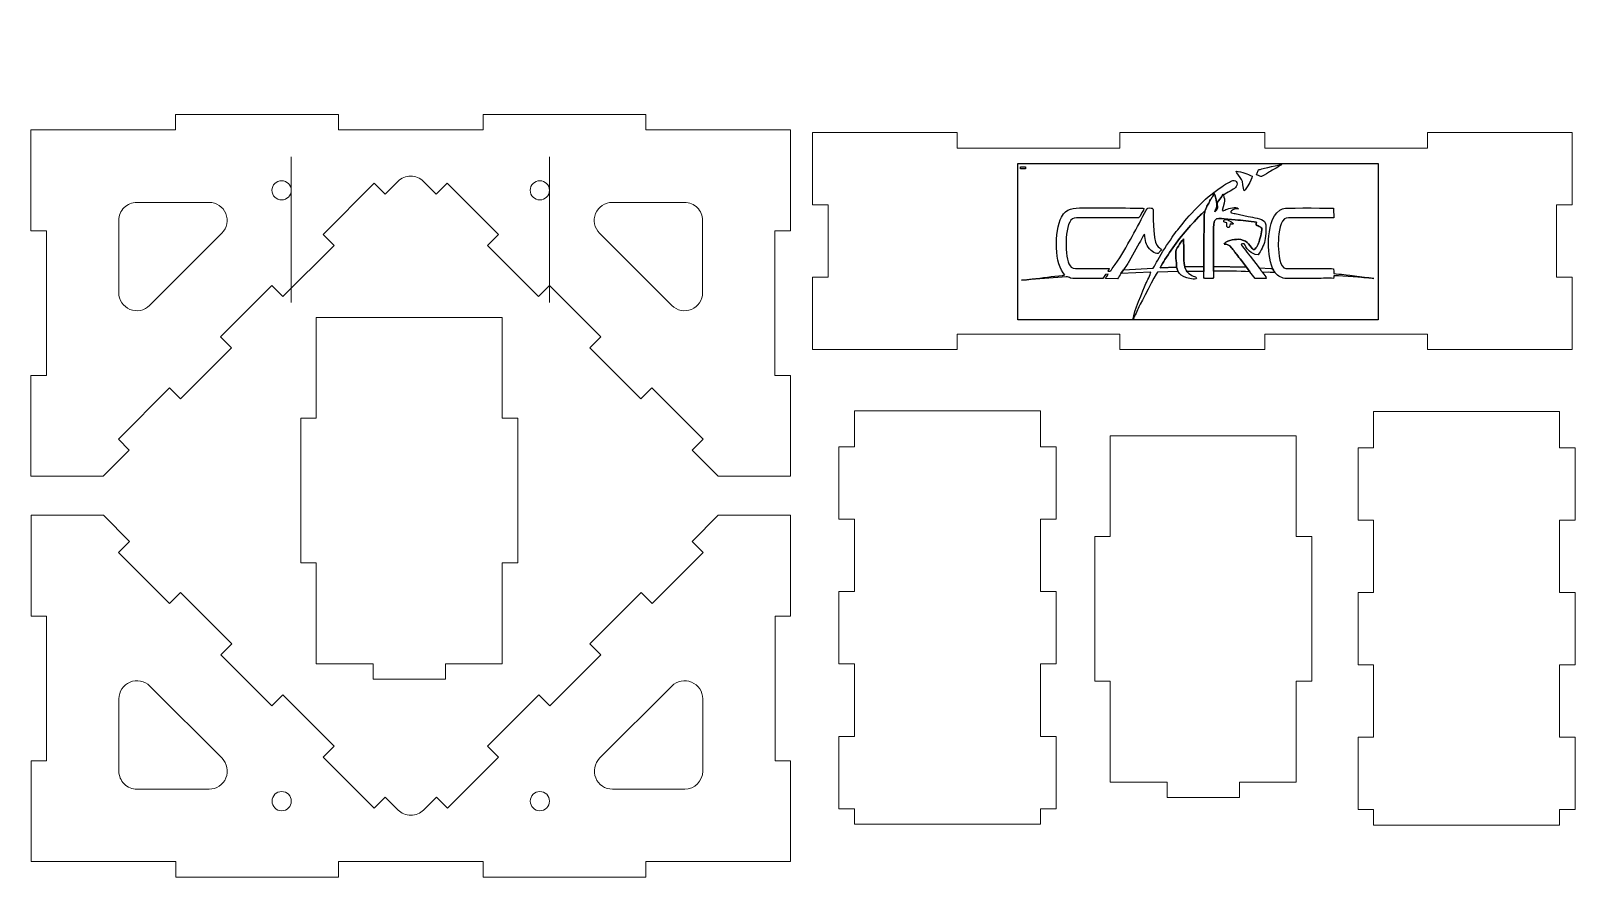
# Model space of a CAD drawing. Header units: inches. Extents: x -11.8 to 9.6, y -4.9 to 6.8.
import ezdxf

# ---------------------------------------------------------------- set-up
doc = ezdxf.new("R2010")
doc.units = ezdxf.units.IN
doc.header["$MEASUREMENT"] = 0
doc.header["$XCLIPFRAME"] = 0
doc.layers.add('Layer 1', color=7, linetype='Continuous')
picture_1 = doc.add_image_def('image1.jpg', size_in_pixel=(358, 155))

msp = doc.modelspace()

# ---------------------------------------------------------------- linework, layer by layer
at = {"layer": 'Layer 1', "color": 1, "lineweight": 9}
for points, knots in [([(-8.175, 4.631), (-8.175, 4.704), (-8.235, 4.764), (-8.308, 4.764), (-8.308, 4.764), (-8.382, 4.764), (-8.441, 4.704), (-8.441, 4.631), (-8.441, 4.631), (-8.441, 4.557), (-8.382, 4.498), (-8.308, 4.498), (-8.308, 4.498), (-8.235, 4.498), (-8.175, 4.557), (-8.175, 4.631), (-8.175, 6.834), (-8.175, 0.223), (-8.175, 4.631)], [0, 0, 0, 0, 0.2, 0.2, 0.2, 0.2, 0.4, 0.4, 0.4, 0.4, 0.6, 0.6, 0.6, 0.6, 1, 1, 1, 1.000004, 1.000004, 1.000004, 1.000004]), ([(-4.606, 4.631), (-4.606, 4.704), (-4.666, 4.764), (-4.739, 4.764), (-4.739, 4.764), (-4.813, 4.764), (-4.872, 4.704), (-4.872, 4.631), (-4.872, 4.631), (-4.872, 4.557), (-4.813, 4.498), (-4.739, 4.498), (-4.739, 4.498), (-4.666, 4.498), (-4.606, 4.557), (-4.606, 4.631), (-4.606, 6.834), (-4.606, 0.223), (-4.606, 4.631)], [0, 0, 0, 0, 0.2, 0.2, 0.2, 0.2, 0.4, 0.4, 0.4, 0.4, 0.6, 0.6, 0.6, 0.6, 1, 1, 1, 1.000004, 1.000004, 1.000004, 1.000004]), ([(-10.309, 4.465), (-10.375, 4.465), (-10.439, 4.439), (-10.486, 4.392), (-10.486, 4.392), (-10.532, 4.345), (-10.559, 4.282), (-10.559, 4.215)], [0, 0, 0, 0, 0.333333, 0.333333, 0.333333, 0.333333, 1, 1, 1, 1]), ([(-9.134, 4.039), (-9.062, 4.11), (-9.041, 4.218), (-9.08, 4.311), (-9.08, 4.311), (-9.118, 4.404), (-9.209, 4.465), (-9.311, 4.465)], [0, 0, 0, 0, 0.333333, 0.333333, 0.333333, 0.333333, 1, 1, 1, 1]), ([(-3.737, 4.465), (-3.838, 4.465), (-3.929, 4.404), (-3.968, 4.311), (-3.968, 4.311), (-4.007, 4.218), (-3.985, 4.11), (-3.914, 4.039)], [0, 0, 0, 0, 0.333333, 0.333333, 0.333333, 0.333333, 1, 1, 1, 1]), ([(-2.489, 4.215), (-2.489, 4.282), (-2.515, 4.345), (-2.562, 4.392), (-2.562, 4.392), (-2.609, 4.439), (-2.672, 4.465), (-2.739, 4.465)], [0, 0, 0, 0, 0.333333, 0.333333, 0.333333, 0.333333, 1, 1, 1, 1]), ([(-10.559, 3.217), (-10.559, 3.116), (-10.498, 3.025), (-10.404, 2.986), (-10.404, 2.986), (-10.311, 2.948), (-10.203, 2.969), (-10.132, 3.04)], [0, 0, 0, 0, 0.333333, 0.333333, 0.333333, 0.333333, 1, 1, 1, 1]), ([(-2.916, 3.04), (-2.844, 2.969), (-2.736, 2.948), (-2.643, 2.986), (-2.643, 2.986), (-2.55, 3.025), (-2.489, 3.116), (-2.489, 3.217)], [0, 0, 0, 0, 0.333333, 0.333333, 0.333333, 0.333333, 1, 1, 1, 1]), ([(-10.131, -2.219), (-10.202, -2.147), (-10.31, -2.126), (-10.403, -2.165), (-10.403, -2.165), (-10.496, -2.203), (-10.557, -2.294), (-10.557, -2.395)], [0, 0, 0, 0, 0.333333, 0.333333, 0.333333, 0.333333, 1, 1, 1, 1]), ([(-2.487, -2.395), (-2.487, -2.294), (-2.548, -2.203), (-2.642, -2.165), (-2.642, -2.165), (-2.735, -2.126), (-2.843, -2.147), (-2.914, -2.219)], [0, 0, 0, 0, 0.333333, 0.333333, 0.333333, 0.333333, 1, 1, 1, 1]), ([(-10.557, -3.394), (-10.557, -3.46), (-10.531, -3.524), (-10.484, -3.57), (-10.484, -3.57), (-10.437, -3.617), (-10.374, -3.644), (-10.307, -3.644)], [0, 0, 0, 0, 0.333333, 0.333333, 0.333333, 0.333333, 1, 1, 1, 1]), ([(-9.309, -3.644), (-9.208, -3.644), (-9.117, -3.583), (-9.078, -3.489), (-9.078, -3.489), (-9.04, -3.396), (-9.061, -3.288), (-9.132, -3.217)], [0, 0, 0, 0, 0.333333, 0.333333, 0.333333, 0.333333, 1, 1, 1, 1]), ([(-3.912, -3.217), (-3.984, -3.288), (-4.005, -3.396), (-3.967, -3.489), (-3.967, -3.489), (-3.928, -3.583), (-3.837, -3.644), (-3.736, -3.644)], [0, 0, 0, 0, 0.333333, 0.333333, 0.333333, 0.333333, 1, 1, 1, 1]), ([(-8.174, -3.809), (-8.174, -3.735), (-8.233, -3.676), (-8.307, -3.676), (-8.307, -3.676), (-8.38, -3.676), (-8.44, -3.735), (-8.44, -3.809), (-8.44, -3.809), (-8.44, -3.882), (-8.38, -3.942), (-8.307, -3.942), (-8.307, -3.942), (-8.233, -3.942), (-8.174, -3.882), (-8.174, -3.809)], [0, 0, 0, 0, 0.2, 0.2, 0.2, 0.2, 0.4, 0.4, 0.4, 0.4, 0.6, 0.6, 0.6, 0.6, 1, 1, 1, 1]), ([(-4.605, -3.809), (-4.605, -3.735), (-4.664, -3.676), (-4.738, -3.676), (-4.738, -3.676), (-4.811, -3.676), (-4.871, -3.735), (-4.871, -3.809), (-4.871, -3.809), (-4.871, -3.882), (-4.811, -3.942), (-4.738, -3.942), (-4.738, -3.942), (-4.664, -3.942), (-4.605, -3.882), (-4.605, -3.809)], [0, 0, 0, 0, 0.2, 0.2, 0.2, 0.2, 0.4, 0.4, 0.4, 0.4, 0.6, 0.6, 0.6, 0.6, 1, 1, 1, 1])]:
    msp.add_open_spline(points, degree=3, knots=knots, dxfattribs=at)
at = {"layer": 'Layer 1', "lineweight": 9}
for points in [[(-7.524, 5.68), (-7.524, 5.68), (-9.774, 5.68), (-9.774, 5.68)], [(-9.774, 5.68), (-9.774, 5.68), (-9.774, 5.465), (-9.774, 5.465)], [(-7.524, 5.68), (-7.524, 5.68), (-7.524, 5.465), (-7.524, 5.465)], [(-5.524, 5.68), (-5.524, 5.68), (-3.274, 5.68), (-3.274, 5.68)], [(-5.524, 5.68), (-5.524, 5.68), (-5.524, 5.465), (-5.524, 5.465)], [(-3.274, 5.68), (-3.274, 5.68), (-3.274, 5.465), (-3.274, 5.465)], [(-9.774, 5.465), (-9.774, 5.465), (-11.774, 5.465), (-11.774, 5.465)], [(-11.774, 5.465), (-11.774, 5.465), (-11.774, 4.073), (-11.774, 4.073)], [(-7.524, 5.465), (-7.524, 5.465), (-5.524, 5.465), (-5.524, 5.465)], [(-3.274, 5.465), (-3.274, 5.465), (-1.274, 5.465), (-1.274, 5.465)], [(-1.274, 4.073), (-1.274, 4.073), (-1.274, 5.465), (-1.274, 5.465)], [(-0.97, 5.43), (-0.97, 5.43), (-0.97, 4.43), (-0.97, 4.43)], [(1.03, 5.43), (1.03, 5.43), (-0.97, 5.43), (-0.97, 5.43)], [(1.03, 5.43), (1.03, 5.43), (1.03, 5.215), (1.03, 5.215)], [(3.28, 5.43), (3.28, 5.43), (3.28, 5.215), (3.28, 5.215)], [(5.28, 5.43), (5.28, 5.43), (3.28, 5.43), (3.28, 5.43)], [(5.28, 5.43), (5.28, 5.43), (5.28, 5.215), (5.28, 5.215)], [(7.53, 5.43), (7.53, 5.43), (7.53, 5.215), (7.53, 5.215)], [(9.53, 5.43), (9.53, 5.43), (7.53, 5.43), (7.53, 5.43)], [(9.53, 4.43), (9.53, 4.43), (9.53, 5.43), (9.53, 5.43)], [(3.28, 5.215), (3.28, 5.215), (1.03, 5.215), (1.03, 5.215)], [(5.28, 5.215), (5.28, 5.215), (7.53, 5.215), (7.53, 5.215)], [(-7.736, 4.022), (-7.736, 4.022), (-7.029, 4.729), (-7.029, 4.729)], [(-7.029, 4.729), (-7.029, 4.729), (-6.877, 4.577), (-6.877, 4.577)], [(-6.701, 4.754), (-6.701, 4.754), (-6.877, 4.577), (-6.877, 4.577)], [(-6.347, 4.754), (-6.347, 4.754), (-6.17, 4.577), (-6.17, 4.577)], [(-6.17, 4.577), (-6.17, 4.577), (-6.018, 4.729), (-6.018, 4.729)], [(-6.018, 4.729), (-6.018, 4.729), (-5.311, 4.022), (-5.311, 4.022)], [(-0.755, 4.43), (-0.755, 4.43), (-0.97, 4.43), (-0.97, 4.43)], [(-0.755, 3.43), (-0.755, 3.43), (-0.755, 4.43), (-0.755, 4.43)], [(9.315, 4.43), (9.315, 4.43), (9.53, 4.43), (9.53, 4.43)], [(9.315, 3.43), (9.315, 3.43), (9.315, 4.43), (9.315, 4.43)], [(-11.559, 4.073), (-11.559, 4.073), (-11.774, 4.073), (-11.774, 4.073)], [(-11.559, 2.073), (-11.559, 2.073), (-11.559, 4.073), (-11.559, 4.073)], [(-1.489, 4.073), (-1.489, 4.073), (-1.489, 2.073), (-1.489, 2.073)], [(-1.489, 4.073), (-1.489, 4.073), (-1.274, 4.073), (-1.274, 4.073)], [(-7.584, 3.87), (-7.584, 3.87), (-8.292, 3.163), (-8.292, 3.163)], [(-7.584, 3.87), (-7.584, 3.87), (-7.736, 4.022), (-7.736, 4.022)], [(-5.311, 4.022), (-5.311, 4.022), (-5.463, 3.87), (-5.463, 3.87)], [(-5.463, 3.87), (-5.463, 3.87), (-4.756, 3.163), (-4.756, 3.163)], [(-0.97, 3.43), (-0.97, 3.43), (-0.97, 2.43), (-0.97, 2.43)], [(-0.97, 3.43), (-0.97, 3.43), (-0.755, 3.43), (-0.755, 3.43)], [(9.53, 3.43), (9.53, 3.43), (9.315, 3.43), (9.315, 3.43)], [(9.53, 2.43), (9.53, 2.43), (9.53, 3.43), (9.53, 3.43)], [(-9.151, 2.608), (-9.151, 2.608), (-8.444, 3.315), (-8.444, 3.315)], [(-8.444, 3.315), (-8.444, 3.315), (-8.292, 3.163), (-8.292, 3.163)], [(-4.756, 3.163), (-4.756, 3.163), (-4.604, 3.315), (-4.604, 3.315)], [(-4.604, 3.315), (-4.604, 3.315), (-3.897, 2.608), (-3.897, 2.608)], [(-5.259, 2.875), (-5.259, 2.875), (-7.829, 2.875), (-7.829, 2.875)], [(-7.829, 2.875), (-7.829, 2.875), (-7.829, 1.482), (-7.829, 1.482)], [(-5.259, 1.482), (-5.259, 1.482), (-5.259, 2.875), (-5.259, 2.875)], [(-8.999, 2.455), (-8.999, 2.455), (-9.151, 2.608), (-9.151, 2.608)], [(-3.897, 2.608), (-3.897, 2.608), (-4.049, 2.455), (-4.049, 2.455)], [(3.28, 2.645), (3.28, 2.645), (1.03, 2.645), (1.03, 2.645)], [(1.03, 2.645), (1.03, 2.645), (1.03, 2.43), (1.03, 2.43)], [(3.28, 2.645), (3.28, 2.645), (3.28, 2.43), (3.28, 2.43)], [(5.28, 2.645), (5.28, 2.645), (7.53, 2.645), (7.53, 2.645)], [(5.28, 2.645), (5.28, 2.645), (5.28, 2.43), (5.28, 2.43)], [(7.53, 2.645), (7.53, 2.645), (7.53, 2.43), (7.53, 2.43)], [(-8.999, 2.455), (-8.999, 2.455), (-9.706, 1.748), (-9.706, 1.748)], [(-4.049, 2.455), (-4.049, 2.455), (-3.342, 1.748), (-3.342, 1.748)], [(-0.97, 2.43), (-0.97, 2.43), (1.03, 2.43), (1.03, 2.43)], [(3.28, 2.43), (3.28, 2.43), (5.28, 2.43), (5.28, 2.43)], [(7.53, 2.43), (7.53, 2.43), (9.53, 2.43), (9.53, 2.43)], [(-11.559, 2.073), (-11.559, 2.073), (-11.774, 2.073), (-11.774, 2.073)], [(-11.774, 2.073), (-11.774, 2.073), (-11.774, 0.68), (-11.774, 0.68)], [(-1.489, 2.073), (-1.489, 2.073), (-1.274, 2.073), (-1.274, 2.073)], [(-1.274, 0.68), (-1.274, 0.68), (-1.274, 2.073), (-1.274, 2.073)], [(-10.565, 1.193), (-10.565, 1.193), (-9.858, 1.9), (-9.858, 1.9)], [(-9.858, 1.9), (-9.858, 1.9), (-9.706, 1.748), (-9.706, 1.748)], [(-3.342, 1.748), (-3.342, 1.748), (-3.19, 1.9), (-3.19, 1.9)], [(-3.19, 1.9), (-3.19, 1.9), (-2.483, 1.193), (-2.483, 1.193)], [(-0.389, 1.586), (-0.389, 1.586), (-0.389, 1.086), (-0.389, 1.086)], [(-0.389, 1.586), (-0.389, 1.586), (2.181, 1.586), (2.181, 1.586)], [(2.181, 1.586), (2.181, 1.586), (2.181, 1.086), (2.181, 1.086)], [(6.786, 1.575), (6.786, 1.575), (6.786, 1.075), (6.786, 1.075)], [(6.786, 1.575), (6.786, 1.575), (9.356, 1.575), (9.356, 1.575)], [(9.356, 1.575), (9.356, 1.575), (9.356, 1.075), (9.356, 1.075)], [(-8.044, 1.482), (-8.044, 1.482), (-8.044, -0.518), (-8.044, -0.518)], [(-7.829, 1.482), (-7.829, 1.482), (-8.044, 1.482), (-8.044, 1.482)], [(-5.044, 1.482), (-5.044, 1.482), (-5.259, 1.482), (-5.259, 1.482)], [(-5.044, -0.518), (-5.044, -0.518), (-5.044, 1.482), (-5.044, 1.482)], [(-10.413, 1.041), (-10.413, 1.041), (-10.565, 1.193), (-10.565, 1.193)], [(-2.483, 1.193), (-2.483, 1.193), (-2.635, 1.041), (-2.635, 1.041)], [(-0.604, 1.086), (-0.604, 1.086), (-0.604, 0.086), (-0.604, 0.086)], [(-0.389, 1.086), (-0.389, 1.086), (-0.604, 1.086), (-0.604, 1.086)], [(2.396, 1.086), (2.396, 1.086), (2.181, 1.086), (2.181, 1.086)], [(2.396, 0.086), (2.396, 0.086), (2.396, 1.086), (2.396, 1.086)], [(5.716, 1.24), (5.716, 1.24), (3.146, 1.24), (3.146, 1.24)], [(3.146, 1.24), (3.146, 1.24), (3.146, -0.153), (3.146, -0.153)], [(5.716, -0.153), (5.716, -0.153), (5.716, 1.24), (5.716, 1.24)], [(6.571, 1.075), (6.571, 1.075), (6.571, 0.075), (6.571, 0.075)], [(6.786, 1.075), (6.786, 1.075), (6.571, 1.075), (6.571, 1.075)], [(9.571, 1.075), (9.571, 1.075), (9.356, 1.075), (9.356, 1.075)], [(9.571, 0.075), (9.571, 0.075), (9.571, 1.075), (9.571, 1.075)], [(-10.413, 1.041), (-10.413, 1.041), (-10.774, 0.68), (-10.774, 0.68)], [(-2.635, 1.041), (-2.635, 1.041), (-2.274, 0.68), (-2.274, 0.68)], [(-10.774, 0.68), (-10.774, 0.68), (-11.774, 0.68), (-11.774, 0.68)], [(-2.274, 0.68), (-2.274, 0.68), (-1.274, 0.68), (-1.274, 0.68)], [(-11.772, -1.251), (-11.772, -1.251), (-11.772, 0.141), (-11.772, 0.141)], [(-10.772, 0.141), (-10.772, 0.141), (-11.772, 0.141), (-11.772, 0.141)], [(-10.411, -0.22), (-10.411, -0.22), (-10.772, 0.141), (-10.772, 0.141)], [(-2.633, -0.22), (-2.633, -0.22), (-2.272, 0.141), (-2.272, 0.141)], [(-2.272, 0.141), (-2.272, 0.141), (-1.272, 0.141), (-1.272, 0.141)], [(-1.272, 0.141), (-1.272, 0.141), (-1.272, -1.251), (-1.272, -1.251)], [(-0.389, 0.086), (-0.389, 0.086), (-0.604, 0.086), (-0.604, 0.086)], [(-0.389, 0.086), (-0.389, 0.086), (-0.389, -0.914), (-0.389, -0.914)], [(2.396, 0.086), (2.396, 0.086), (2.181, 0.086), (2.181, 0.086)], [(2.181, 0.086), (2.181, 0.086), (2.181, -0.914), (2.181, -0.914)], [(6.786, 0.075), (6.786, 0.075), (6.571, 0.075), (6.571, 0.075)], [(6.786, 0.075), (6.786, 0.075), (6.786, -0.925), (6.786, -0.925)], [(9.571, 0.075), (9.571, 0.075), (9.356, 0.075), (9.356, 0.075)], [(9.356, 0.075), (9.356, 0.075), (9.356, -0.925), (9.356, -0.925)], [(2.931, -0.153), (2.931, -0.153), (2.931, -2.153), (2.931, -2.153)], [(3.146, -0.153), (3.146, -0.153), (2.931, -0.153), (2.931, -0.153)], [(5.931, -0.153), (5.931, -0.153), (5.716, -0.153), (5.716, -0.153)], [(5.931, -2.153), (5.931, -2.153), (5.931, -0.153), (5.931, -0.153)], [(-10.411, -0.22), (-10.411, -0.22), (-10.563, -0.372), (-10.563, -0.372)], [(-10.563, -0.372), (-10.563, -0.372), (-9.856, -1.079), (-9.856, -1.079)], [(-3.188, -1.079), (-3.188, -1.079), (-2.481, -0.372), (-2.481, -0.372)], [(-2.481, -0.372), (-2.481, -0.372), (-2.633, -0.22), (-2.633, -0.22)], [(-8.044, -0.518), (-8.044, -0.518), (-7.829, -0.518), (-7.829, -0.518)], [(-7.829, -0.518), (-7.829, -0.518), (-7.829, -1.91), (-7.829, -1.91)], [(-5.259, -0.518), (-5.259, -0.518), (-5.044, -0.518), (-5.044, -0.518)], [(-5.259, -1.91), (-5.259, -1.91), (-5.259, -0.518), (-5.259, -0.518)], [(-9.856, -1.079), (-9.856, -1.079), (-9.704, -0.927), (-9.704, -0.927)], [(-8.997, -1.634), (-8.997, -1.634), (-9.704, -0.927), (-9.704, -0.927)], [(-4.048, -1.634), (-4.048, -1.634), (-3.34, -0.927), (-3.34, -0.927)], [(-3.34, -0.927), (-3.34, -0.927), (-3.188, -1.079), (-3.188, -1.079)], [(-0.604, -0.914), (-0.604, -0.914), (-0.604, -1.914), (-0.604, -1.914)], [(-0.389, -0.914), (-0.389, -0.914), (-0.604, -0.914), (-0.604, -0.914)], [(2.396, -0.914), (2.396, -0.914), (2.181, -0.914), (2.181, -0.914)], [(2.396, -1.914), (2.396, -1.914), (2.396, -0.914), (2.396, -0.914)], [(6.571, -0.925), (6.571, -0.925), (6.571, -1.925), (6.571, -1.925)], [(6.786, -0.925), (6.786, -0.925), (6.571, -0.925), (6.571, -0.925)], [(9.571, -0.925), (9.571, -0.925), (9.356, -0.925), (9.356, -0.925)], [(9.571, -1.925), (9.571, -1.925), (9.571, -0.925), (9.571, -0.925)], [(-11.557, -1.251), (-11.557, -1.251), (-11.772, -1.251), (-11.772, -1.251)], [(-11.557, -1.251), (-11.557, -1.251), (-11.557, -3.251), (-11.557, -3.251)], [(-1.487, -1.251), (-1.487, -1.251), (-1.272, -1.251), (-1.272, -1.251)], [(-1.487, -3.251), (-1.487, -3.251), (-1.487, -1.251), (-1.487, -1.251)], [(-8.997, -1.634), (-8.997, -1.634), (-9.149, -1.786), (-9.149, -1.786)], [(-3.895, -1.786), (-3.895, -1.786), (-4.048, -1.634), (-4.048, -1.634)], [(-9.149, -1.786), (-9.149, -1.786), (-8.442, -2.493), (-8.442, -2.493)], [(-7.829, -1.91), (-7.829, -1.91), (-7.044, -1.91), (-7.044, -1.91)], [(-7.044, -1.91), (-7.044, -1.91), (-7.044, -2.125), (-7.044, -2.125)], [(-6.044, -1.91), (-6.044, -1.91), (-5.259, -1.91), (-5.259, -1.91)], [(-6.044, -2.125), (-6.044, -2.125), (-6.044, -1.91), (-6.044, -1.91)], [(-4.603, -2.493), (-4.603, -2.493), (-3.895, -1.786), (-3.895, -1.786)], [(-0.389, -1.914), (-0.389, -1.914), (-0.604, -1.914), (-0.604, -1.914)], [(-0.389, -1.914), (-0.389, -1.914), (-0.389, -2.914), (-0.389, -2.914)], [(2.396, -1.914), (2.396, -1.914), (2.181, -1.914), (2.181, -1.914)], [(2.181, -1.914), (2.181, -1.914), (2.181, -2.914), (2.181, -2.914)], [(-7.044, -2.125), (-7.044, -2.125), (-6.044, -2.125), (-6.044, -2.125)], [(6.786, -1.925), (6.786, -1.925), (6.571, -1.925), (6.571, -1.925)], [(6.786, -1.925), (6.786, -1.925), (6.786, -2.925), (6.786, -2.925)], [(9.571, -1.925), (9.571, -1.925), (9.356, -1.925), (9.356, -1.925)], [(9.356, -1.925), (9.356, -1.925), (9.356, -2.925), (9.356, -2.925)], [(-8.442, -2.493), (-8.442, -2.493), (-8.29, -2.341), (-8.29, -2.341)], [(-7.583, -3.048), (-7.583, -3.048), (-8.29, -2.341), (-8.29, -2.341)], [(-5.462, -3.048), (-5.462, -3.048), (-4.755, -2.341), (-4.755, -2.341)], [(-4.755, -2.341), (-4.755, -2.341), (-4.603, -2.493), (-4.603, -2.493)], [(2.931, -2.153), (2.931, -2.153), (3.146, -2.153), (3.146, -2.153)], [(3.146, -2.153), (3.146, -2.153), (3.146, -3.545), (3.146, -3.545)], [(5.716, -2.153), (5.716, -2.153), (5.931, -2.153), (5.931, -2.153)], [(5.716, -3.545), (5.716, -3.545), (5.716, -2.153), (5.716, -2.153)], [(-0.604, -2.914), (-0.604, -2.914), (-0.604, -3.914), (-0.604, -3.914)], [(-0.389, -2.914), (-0.389, -2.914), (-0.604, -2.914), (-0.604, -2.914)], [(2.396, -2.914), (2.396, -2.914), (2.181, -2.914), (2.181, -2.914)], [(2.396, -3.914), (2.396, -3.914), (2.396, -2.914), (2.396, -2.914)], [(6.571, -2.925), (6.571, -2.925), (6.571, -3.925), (6.571, -3.925)], [(6.786, -2.925), (6.786, -2.925), (6.571, -2.925), (6.571, -2.925)], [(9.571, -2.925), (9.571, -2.925), (9.356, -2.925), (9.356, -2.925)], [(9.571, -3.925), (9.571, -3.925), (9.571, -2.925), (9.571, -2.925)], [(-7.583, -3.048), (-7.583, -3.048), (-7.735, -3.2), (-7.735, -3.2)], [(-7.735, -3.2), (-7.735, -3.2), (-7.028, -3.907), (-7.028, -3.907)], [(-6.017, -3.907), (-6.017, -3.907), (-5.31, -3.2), (-5.31, -3.2)], [(-5.31, -3.2), (-5.31, -3.2), (-5.462, -3.048), (-5.462, -3.048)], [(-11.772, -4.644), (-11.772, -4.644), (-11.772, -3.251), (-11.772, -3.251)], [(-11.557, -3.251), (-11.557, -3.251), (-11.772, -3.251), (-11.772, -3.251)], [(-1.487, -3.251), (-1.487, -3.251), (-1.272, -3.251), (-1.272, -3.251)], [(-1.272, -3.251), (-1.272, -3.251), (-1.272, -4.644), (-1.272, -4.644)], [(3.146, -3.545), (3.146, -3.545), (3.931, -3.545), (3.931, -3.545)], [(3.931, -3.545), (3.931, -3.545), (3.931, -3.76), (3.931, -3.76)], [(4.931, -3.545), (4.931, -3.545), (5.716, -3.545), (5.716, -3.545)], [(4.931, -3.76), (4.931, -3.76), (4.931, -3.545), (4.931, -3.545)], [(-7.028, -3.907), (-7.028, -3.907), (-6.876, -3.755), (-6.876, -3.755)], [(-6.699, -3.932), (-6.699, -3.932), (-6.876, -3.755), (-6.876, -3.755)], [(-6.346, -3.932), (-6.346, -3.932), (-6.169, -3.755), (-6.169, -3.755)], [(-6.169, -3.755), (-6.169, -3.755), (-6.017, -3.907), (-6.017, -3.907)], [(3.931, -3.76), (3.931, -3.76), (4.931, -3.76), (4.931, -3.76)], [(-0.604, -3.914), (-0.604, -3.914), (-0.389, -3.914), (-0.389, -3.914)], [(-0.389, -4.129), (-0.389, -4.129), (-0.389, -3.914), (-0.389, -3.914)], [(2.181, -3.914), (2.181, -3.914), (2.396, -3.914), (2.396, -3.914)], [(2.181, -4.129), (2.181, -4.129), (2.181, -3.914), (2.181, -3.914)], [(6.571, -3.925), (6.571, -3.925), (6.786, -3.925), (6.786, -3.925)], [(6.786, -4.14), (6.786, -4.14), (6.786, -3.925), (6.786, -3.925)], [(9.356, -3.925), (9.356, -3.925), (9.571, -3.925), (9.571, -3.925)], [(9.356, -4.14), (9.356, -4.14), (9.356, -3.925), (9.356, -3.925)], [(2.181, -4.129), (2.181, -4.129), (-0.389, -4.129), (-0.389, -4.129)], [(9.356, -4.14), (9.356, -4.14), (6.786, -4.14), (6.786, -4.14)], [(-9.772, -4.644), (-9.772, -4.644), (-11.772, -4.644), (-11.772, -4.644)], [(-9.772, -4.859), (-9.772, -4.859), (-9.772, -4.644), (-9.772, -4.644)], [(-7.522, -4.644), (-7.522, -4.644), (-5.522, -4.644), (-5.522, -4.644)], [(-7.522, -4.859), (-7.522, -4.859), (-7.522, -4.644), (-7.522, -4.644)], [(-5.522, -4.859), (-5.522, -4.859), (-5.522, -4.644), (-5.522, -4.644)], [(-3.272, -4.644), (-3.272, -4.644), (-1.272, -4.644), (-1.272, -4.644)], [(-3.272, -4.859), (-3.272, -4.859), (-3.272, -4.644), (-3.272, -4.644)], [(-7.522, -4.859), (-7.522, -4.859), (-9.772, -4.859), (-9.772, -4.859)], [(-5.522, -4.859), (-5.522, -4.859), (-3.272, -4.859), (-3.272, -4.859)]]:
    msp.add_open_spline(points, degree=3, dxfattribs=at)
at = {"layer": 'Layer 1', "color": 7}
for points, knots in [([(1.87, 2.84), (1.87, 2.84), (6.85, 2.84), (6.85, 2.84), (6.85, 2.84), (6.85, 2.84), (6.85, 5.003), (6.85, 5.003), (6.85, 5.003), (6.85, 5.003), (1.87, 5.003), (1.87, 5.003), (1.87, 5.003), (1.87, 5.003), (1.87, 2.84), (1.87, 2.84)], [0, 0, 0, 0, 0.2, 0.2, 0.2, 0.2, 0.4, 0.4, 0.4, 0.4, 0.6, 0.6, 0.6, 0.6, 1, 1, 1, 1]), ([(4.063, 3.571), (4.064, 3.586), (4.056, 3.663), (4.054, 3.687), (4.054, 3.687), (4.053, 3.709), (4.052, 3.793), (4.056, 3.811), (4.056, 3.811), (4.058, 3.819), (4.15, 3.956), (4.159, 3.96), (4.159, 3.96), (4.16, 3.893), (4.162, 3.827), (4.161, 3.76), (4.161, 3.76), (4.161, 3.7), (4.16, 3.63), (4.175, 3.574), (4.175, 3.574), (4.175, 3.574), (4.439, 3.58), (4.439, 3.58), (4.439, 3.58), (4.435, 3.624), (4.441, 3.897), (4.441, 3.967), (4.441, 3.967), (4.441, 4.031), (4.442, 4.096), (4.442, 4.16), (4.442, 4.16), (4.442, 4.192), (4.443, 4.224), (4.443, 4.257), (4.443, 4.257), (4.443, 4.328), (4.451, 4.31), (4.453, 4.344), (4.453, 4.344), (4.446, 4.345), (4.419, 4.315), (4.41, 4.307), (4.41, 4.307), (4.394, 4.292), (4.382, 4.278), (4.367, 4.263), (4.367, 4.263), (4.367, 4.263), (4.304, 4.196), (4.304, 4.196), (4.304, 4.196), (4.296, 4.188), (4.29, 4.179), (4.282, 4.171), (4.282, 4.171), (4.141, 4.027), (4.013, 3.846), (3.902, 3.674), (3.902, 3.674), (3.887, 3.65), (3.844, 3.586), (3.835, 3.562), (3.835, 3.562), (3.835, 3.562), (4.063, 3.571), (4.063, 3.571)], [0, 0, 0, 0, 0.055556, 0.055556, 0.055556, 0.055556, 0.111111, 0.111111, 0.111111, 0.111111, 0.166667, 0.166667, 0.166667, 0.166667, 0.222222, 0.222222, 0.222222, 0.222222, 0.277778, 0.277778, 0.277778, 0.277778, 0.333333, 0.333333, 0.333333, 0.333333, 0.388889, 0.388889, 0.388889, 0.388889, 0.444444, 0.444444, 0.444444, 0.444444, 0.5, 0.5, 0.5, 0.5, 0.555556, 0.555556, 0.555556, 0.555556, 0.611111, 0.611111, 0.611111, 0.611111, 0.666667, 0.666667, 0.666667, 0.666667, 0.722222, 0.722222, 0.722222, 0.722222, 0.777778, 0.777778, 0.777778, 0.777778, 0.833333, 0.833333, 0.833333, 0.833333, 0.888889, 0.888889, 0.888889, 0.888889, 1, 1, 1, 1]), ([(4.572, 3.578), (4.572, 3.578), (5.028, 3.57), (5.028, 3.57), (5.028, 3.57), (5.028, 3.57), (4.959, 3.66), (4.959, 3.66), (4.959, 3.66), (4.934, 3.691), (4.915, 3.718), (4.891, 3.748), (4.891, 3.748), (4.878, 3.764), (4.868, 3.776), (4.856, 3.793), (4.856, 3.793), (4.845, 3.809), (4.834, 3.821), (4.823, 3.836), (4.823, 3.836), (4.787, 3.886), (4.756, 3.883), (4.719, 3.889), (4.719, 3.889), (4.727, 3.927), (4.861, 3.957), (4.913, 3.954), (4.913, 3.954), (5.027, 3.949), (5.066, 3.884), (5.108, 3.825), (5.108, 3.825), (5.141, 3.78), (5.183, 3.872), (5.194, 3.9), (5.194, 3.9), (5.215, 3.951), (5.243, 4.048), (5.24, 4.11), (5.24, 4.11), (5.217, 4.123), (5.216, 4.129), (5.189, 4.139), (5.189, 4.139), (5.162, 4.149), (5.156, 4.16), (5.169, 4.191), (5.169, 4.191), (5.122, 4.194), (5.067, 4.203), (5.018, 4.208), (5.018, 4.208), (4.97, 4.214), (4.92, 4.219), (4.872, 4.225), (4.872, 4.225), (4.872, 4.225), (4.722, 4.238), (4.722, 4.238), (4.722, 4.238), (4.673, 4.245), (4.615, 4.253), (4.591, 4.216), (4.591, 4.216), (4.565, 4.178), (4.574, 3.965), (4.574, 3.903), (4.574, 3.903), (4.573, 3.849), (4.573, 3.794), (4.572, 3.74), (4.572, 3.74), (4.572, 3.69), (4.569, 3.627), (4.572, 3.578)], [0, 0, 0, 0, 0.05, 0.05, 0.05, 0.05, 0.1, 0.1, 0.1, 0.1, 0.15, 0.15, 0.15, 0.15, 0.2, 0.2, 0.2, 0.2, 0.25, 0.25, 0.25, 0.25, 0.3, 0.3, 0.3, 0.3, 0.35, 0.35, 0.35, 0.35, 0.4, 0.4, 0.4, 0.4, 0.45, 0.45, 0.45, 0.45, 0.5, 0.5, 0.5, 0.5, 0.55, 0.55, 0.55, 0.55, 0.6, 0.6, 0.6, 0.6, 0.65, 0.65, 0.65, 0.65, 0.7, 0.7, 0.7, 0.7, 0.75, 0.75, 0.75, 0.75, 0.8, 0.8, 0.8, 0.8, 0.85, 0.85, 0.85, 0.85, 0.9, 0.9, 0.9, 0.9, 1, 1, 1, 1])]:
    msp.add_open_spline(points, degree=3, knots=knots, dxfattribs=at)
at = {"layer": 'Layer 1', "color": 250}
for points, knots in [([(5.167, 4.847), (5.253, 4.809), (5.211, 4.809), (5.347, 4.886), (5.347, 4.886), (5.382, 4.906), (5.496, 4.969), (5.516, 4.989), (5.516, 4.989), (5.492, 4.988), (5.263, 4.931), (5.216, 4.921), (5.216, 4.921), (5.188, 4.915), (5.192, 4.918), (5.184, 4.893), (5.184, 4.893), (5.178, 4.878), (5.171, 4.863), (5.167, 4.847)], [0, 0, 0, 0, 0.166667, 0.166667, 0.166667, 0.166667, 0.333333, 0.333333, 0.333333, 0.333333, 0.5, 0.5, 0.5, 0.5, 0.666667, 0.666667, 0.666667, 0.666667, 1, 1, 1, 1]), ([(4.997, 4.623), (5.011, 4.635), (5.048, 4.695), (5.062, 4.715), (5.062, 4.715), (5.075, 4.735), (5.103, 4.802), (5.108, 4.828), (5.108, 4.828), (5.074, 4.838), (5.044, 4.861), (5.007, 4.87), (5.007, 4.87), (4.969, 4.879), (4.922, 4.893), (4.884, 4.898), (4.884, 4.898), (4.89, 4.876), (4.945, 4.805), (4.961, 4.781), (4.961, 4.781), (4.977, 4.756), (4.984, 4.658), (4.992, 4.632), (4.992, 4.632), (4.992, 4.632), (4.997, 4.623), (4.997, 4.623)], [0, 0, 0, 0, 0.125, 0.125, 0.125, 0.125, 0.25, 0.25, 0.25, 0.25, 0.375, 0.375, 0.375, 0.375, 0.5, 0.5, 0.5, 0.5, 0.625, 0.625, 0.625, 0.625, 0.75, 0.75, 0.75, 0.75, 1, 1, 1, 1]), ([(4.453, 4.344), (4.451, 4.31), (4.443, 4.328), (4.443, 4.257), (4.443, 4.257), (4.443, 4.224), (4.442, 4.192), (4.442, 4.16), (4.442, 4.16), (4.442, 4.096), (4.441, 4.031), (4.441, 3.967), (4.441, 3.967), (4.441, 3.897), (4.435, 3.624), (4.439, 3.58), (4.439, 3.58), (4.439, 3.58), (4.438, 3.511), (4.438, 3.511), (4.438, 3.511), (4.438, 3.494), (4.438, 3.477), (4.438, 3.46), (4.438, 3.46), (4.438, 3.401), (4.426, 3.414), (4.54, 3.413), (4.54, 3.413), (4.584, 3.412), (4.575, 3.412), (4.573, 3.512), (4.573, 3.512), (4.573, 3.512), (4.572, 3.578), (4.572, 3.578), (4.572, 3.578), (4.569, 3.627), (4.572, 3.69), (4.572, 3.74), (4.572, 3.74), (4.573, 3.794), (4.573, 3.849), (4.574, 3.903), (4.574, 3.903), (4.574, 3.965), (4.565, 4.178), (4.591, 4.216), (4.591, 4.216), (4.615, 4.253), (4.673, 4.245), (4.722, 4.238), (4.722, 4.238), (4.722, 4.238), (4.872, 4.225), (4.872, 4.225), (4.872, 4.225), (4.92, 4.219), (4.97, 4.214), (5.018, 4.208), (5.018, 4.208), (5.067, 4.203), (5.122, 4.194), (5.169, 4.191), (5.169, 4.191), (5.156, 4.16), (5.162, 4.149), (5.189, 4.139), (5.189, 4.139), (5.216, 4.129), (5.217, 4.123), (5.24, 4.11), (5.24, 4.11), (5.243, 4.048), (5.215, 3.951), (5.194, 3.9), (5.194, 3.9), (5.183, 3.872), (5.141, 3.78), (5.108, 3.825), (5.108, 3.825), (5.066, 3.884), (5.027, 3.949), (4.913, 3.954), (4.913, 3.954), (4.861, 3.957), (4.727, 3.927), (4.719, 3.889), (4.719, 3.889), (4.756, 3.883), (4.787, 3.886), (4.823, 3.836), (4.823, 3.836), (4.834, 3.821), (4.845, 3.809), (4.856, 3.793), (4.856, 3.793), (4.868, 3.776), (4.878, 3.764), (4.891, 3.748), (4.891, 3.748), (4.915, 3.718), (4.934, 3.691), (4.959, 3.66), (4.959, 3.66), (4.959, 3.66), (5.028, 3.57), (5.028, 3.57), (5.028, 3.57), (5.028, 3.57), (5.077, 3.506), (5.077, 3.506), (5.077, 3.506), (5.077, 3.506), (5.15, 3.413), (5.15, 3.413), (5.15, 3.413), (5.15, 3.413), (5.3, 3.413), (5.3, 3.413), (5.3, 3.413), (5.302, 3.445), (5.272, 3.46), (5.25, 3.497), (5.25, 3.497), (5.245, 3.502), (5.233, 3.52), (5.228, 3.528), (5.228, 3.528), (5.219, 3.539), (5.209, 3.549), (5.203, 3.561), (5.203, 3.561), (5.203, 3.561), (5.078, 3.721), (5.078, 3.721), (5.078, 3.721), (5.067, 3.736), (4.958, 3.872), (4.953, 3.886), (4.953, 3.886), (4.973, 3.892), (4.975, 3.891), (4.997, 3.891), (4.997, 3.891), (5.013, 3.87), (5.02, 3.833), (5.068, 3.792), (5.068, 3.792), (5.106, 3.76), (5.125, 3.745), (5.191, 3.74), (5.191, 3.74), (5.225, 3.793), (5.268, 3.865), (5.284, 3.94), (5.284, 3.94), (5.295, 3.993), (5.312, 4.167), (5.277, 4.201), (5.277, 4.201), (5.236, 4.241), (5.125, 4.256), (5.054, 4.271), (5.054, 4.271), (5.054, 4.271), (4.872, 4.309), (4.872, 4.309), (4.872, 4.309), (4.854, 4.313), (4.823, 4.313), (4.812, 4.327), (4.812, 4.327), (4.805, 4.343), (4.835, 4.356), (4.849, 4.364), (4.849, 4.364), (4.868, 4.373), (4.892, 4.375), (4.917, 4.377), (4.917, 4.377), (4.884, 4.411), (4.785, 4.383), (4.741, 4.366), (4.741, 4.366), (4.718, 4.357), (4.717, 4.344), (4.693, 4.352), (4.693, 4.352), (4.693, 4.352), (4.719, 4.455), (4.719, 4.455), (4.719, 4.455), (4.733, 4.506), (4.717, 4.524), (4.711, 4.564), (4.711, 4.564), (4.711, 4.564), (4.701, 4.576), (4.701, 4.576), (4.701, 4.576), (4.693, 4.566), (4.694, 4.556), (4.686, 4.544), (4.686, 4.544), (4.675, 4.526), (4.645, 4.493), (4.629, 4.468), (4.629, 4.468), (4.619, 4.451), (4.629, 4.413), (4.626, 4.391), (4.626, 4.391), (4.622, 4.37), (4.608, 4.343), (4.589, 4.335), (4.589, 4.335), (4.595, 4.352), (4.61, 4.369), (4.615, 4.395), (4.615, 4.395), (4.62, 4.422), (4.62, 4.442), (4.614, 4.468), (4.614, 4.468), (4.604, 4.511), (4.605, 4.566), (4.577, 4.596), (4.577, 4.596), (4.567, 4.564), (4.571, 4.556), (4.55, 4.53), (4.55, 4.53), (4.531, 4.506), (4.529, 4.505), (4.516, 4.471), (4.516, 4.471), (4.505, 4.446), (4.494, 4.435), (4.482, 4.411), (4.482, 4.411), (4.472, 4.39), (4.464, 4.364), (4.453, 4.344)], [0, 0, 0, 0, 0.016129, 0.016129, 0.016129, 0.016129, 0.032258, 0.032258, 0.032258, 0.032258, 0.048387, 0.048387, 0.048387, 0.048387, 0.064516, 0.064516, 0.064516, 0.064516, 0.080645, 0.080645, 0.080645, 0.080645, 0.096774, 0.096774, 0.096774, 0.096774, 0.112903, 0.112903, 0.112903, 0.112903, 0.129032, 0.129032, 0.129032, 0.129032, 0.145161, 0.145161, 0.145161, 0.145161, 0.16129, 0.16129, 0.16129, 0.16129, 0.177419, 0.177419, 0.177419, 0.177419, 0.193548, 0.193548, 0.193548, 0.193548, 0.209677, 0.209677, 0.209677, 0.209677, 0.225806, 0.225806, 0.225806, 0.225806, 0.241935, 0.241935, 0.241935, 0.241935, 0.258065, 0.258065, 0.258065, 0.258065, 0.274194, 0.274194, 0.274194, 0.274194, 0.290323, 0.290323, 0.290323, 0.290323, 0.306452, 0.306452, 0.306452, 0.306452, 0.322581, 0.322581, 0.322581, 0.322581, 0.33871, 0.33871, 0.33871, 0.33871, 0.354839, 0.354839, 0.354839, 0.354839, 0.370968, 0.370968, 0.370968, 0.370968, 0.387097, 0.387097, 0.387097, 0.387097, 0.403226, 0.403226, 0.403226, 0.403226, 0.419355, 0.419355, 0.419355, 0.419355, 0.435484, 0.435484, 0.435484, 0.435484, 0.451613, 0.451613, 0.451613, 0.451613, 0.467742, 0.467742, 0.467742, 0.467742, 0.483871, 0.483871, 0.483871, 0.483871, 0.5, 0.5, 0.5, 0.5, 0.516129, 0.516129, 0.516129, 0.516129, 0.532258, 0.532258, 0.532258, 0.532258, 0.548387, 0.548387, 0.548387, 0.548387, 0.564516, 0.564516, 0.564516, 0.564516, 0.580645, 0.580645, 0.580645, 0.580645, 0.596774, 0.596774, 0.596774, 0.596774, 0.612903, 0.612903, 0.612903, 0.612903, 0.629032, 0.629032, 0.629032, 0.629032, 0.645161, 0.645161, 0.645161, 0.645161, 0.66129, 0.66129, 0.66129, 0.66129, 0.677419, 0.677419, 0.677419, 0.677419, 0.693548, 0.693548, 0.693548, 0.693548, 0.709677, 0.709677, 0.709677, 0.709677, 0.725806, 0.725806, 0.725806, 0.725806, 0.741935, 0.741935, 0.741935, 0.741935, 0.758065, 0.758065, 0.758065, 0.758065, 0.774194, 0.774194, 0.774194, 0.774194, 0.790323, 0.790323, 0.790323, 0.790323, 0.806452, 0.806452, 0.806452, 0.806452, 0.822581, 0.822581, 0.822581, 0.822581, 0.83871, 0.83871, 0.83871, 0.83871, 0.854839, 0.854839, 0.854839, 0.854839, 0.870968, 0.870968, 0.870968, 0.870968, 0.887097, 0.887097, 0.887097, 0.887097, 0.903226, 0.903226, 0.903226, 0.903226, 0.919355, 0.919355, 0.919355, 0.919355, 0.935484, 0.935484, 0.935484, 0.935484, 0.951613, 0.951613, 0.951613, 0.951613, 0.967742, 0.967742, 0.967742, 0.967742, 1, 1, 1, 1]), ([(3.293, 3.48), (3.293, 3.48), (3.33, 3.533), (3.33, 3.533), (3.33, 3.533), (3.337, 3.548), (3.358, 3.576), (3.368, 3.592), (3.368, 3.592), (3.38, 3.608), (3.393, 3.633), (3.405, 3.652), (3.405, 3.652), (3.405, 3.652), (3.547, 3.9), (3.547, 3.9), (3.547, 3.9), (3.56, 3.924), (3.603, 4.012), (3.617, 4.026), (3.617, 4.026), (3.635, 3.932), (3.631, 3.884), (3.688, 3.822), (3.688, 3.822), (3.708, 3.801), (3.789, 3.732), (3.82, 3.77), (3.82, 3.77), (3.829, 3.781), (3.84, 3.798), (3.854, 3.805), (3.854, 3.805), (3.825, 3.868), (3.75, 3.786), (3.74, 4.217), (3.74, 4.217), (3.736, 4.379), (3.756, 4.388), (3.69, 4.387), (3.69, 4.387), (3.649, 4.387), (3.657, 4.384), (3.621, 4.316), (3.621, 4.316), (3.56, 4.203), (3.485, 4.058), (3.425, 3.952), (3.425, 3.952), (3.323, 3.774), (3.289, 3.708), (3.174, 3.549), (3.174, 3.549), (3.156, 3.523), (3.158, 3.514), (3.114, 3.515), (3.114, 3.515), (3.119, 3.531), (3.129, 3.535), (3.132, 3.549), (3.132, 3.549), (3.108, 3.556), (2.743, 3.552), (2.667, 3.551), (2.667, 3.551), (2.609, 3.551), (2.595, 3.573), (2.575, 3.615), (2.575, 3.615), (2.51, 3.756), (2.514, 4.221), (2.646, 4.247), (2.646, 4.247), (2.685, 4.255), (2.757, 4.251), (2.8, 4.251), (2.8, 4.251), (2.8, 4.251), (3.5, 4.253), (3.5, 4.253), (3.5, 4.253), (3.541, 4.253), (3.54, 4.246), (3.557, 4.276), (3.557, 4.276), (3.569, 4.296), (3.609, 4.361), (3.611, 4.381), (3.611, 4.381), (3.581, 4.391), (2.864, 4.387), (2.77, 4.387), (2.77, 4.387), (2.631, 4.387), (2.541, 4.391), (2.471, 4.262), (2.471, 4.262), (2.368, 4.071), (2.372, 3.589), (2.519, 3.463), (2.519, 3.463), (2.519, 3.463), (2.505, 3.458), (2.505, 3.458), (2.505, 3.458), (2.5, 3.457), (2.493, 3.457), (2.487, 3.456), (2.487, 3.456), (2.346, 3.444), (2.206, 3.422), (2.066, 3.407), (2.066, 3.407), (2.066, 3.407), (1.918, 3.388), (1.918, 3.388), (1.918, 3.388), (1.965, 3.388), (2.008, 3.395), (2.053, 3.398), (2.053, 3.398), (2.209, 3.407), (2.385, 3.428), (2.537, 3.435), (2.537, 3.435), (2.564, 3.436), (2.573, 3.426), (2.596, 3.419), (2.596, 3.419), (2.635, 3.408), (2.696, 3.412), (2.74, 3.413), (2.74, 3.413), (2.803, 3.414), (3.006, 3.41), (3.041, 3.414), (3.041, 3.414), (3.053, 3.43), (3.068, 3.452), (3.08, 3.47), (3.08, 3.47), (3.08, 3.47), (3.116, 3.471), (3.116, 3.471), (3.116, 3.471), (3.108, 3.451), (3.083, 3.434), (3.08, 3.413), (3.08, 3.413), (3.08, 3.413), (3.246, 3.41), (3.246, 3.41), (3.246, 3.41), (3.261, 3.432), (3.277, 3.459), (3.293, 3.48)], [0, 0, 0, 0, 0.025, 0.025, 0.025, 0.025, 0.05, 0.05, 0.05, 0.05, 0.075, 0.075, 0.075, 0.075, 0.1, 0.1, 0.1, 0.1, 0.125, 0.125, 0.125, 0.125, 0.15, 0.15, 0.15, 0.15, 0.175, 0.175, 0.175, 0.175, 0.2, 0.2, 0.2, 0.2, 0.225, 0.225, 0.225, 0.225, 0.25, 0.25, 0.25, 0.25, 0.275, 0.275, 0.275, 0.275, 0.3, 0.3, 0.3, 0.3, 0.325, 0.325, 0.325, 0.325, 0.35, 0.35, 0.35, 0.35, 0.375, 0.375, 0.375, 0.375, 0.4, 0.4, 0.4, 0.4, 0.425, 0.425, 0.425, 0.425, 0.45, 0.45, 0.45, 0.45, 0.475, 0.475, 0.475, 0.475, 0.5, 0.5, 0.5, 0.5, 0.525, 0.525, 0.525, 0.525, 0.55, 0.55, 0.55, 0.55, 0.575, 0.575, 0.575, 0.575, 0.6, 0.6, 0.6, 0.6, 0.625, 0.625, 0.625, 0.625, 0.65, 0.65, 0.65, 0.65, 0.675, 0.675, 0.675, 0.675, 0.7, 0.7, 0.7, 0.7, 0.725, 0.725, 0.725, 0.725, 0.75, 0.75, 0.75, 0.75, 0.775, 0.775, 0.775, 0.775, 0.8, 0.8, 0.8, 0.8, 0.825, 0.825, 0.825, 0.825, 0.85, 0.85, 0.85, 0.85, 0.875, 0.875, 0.875, 0.875, 0.9, 0.9, 0.9, 0.9, 0.925, 0.925, 0.925, 0.925, 0.95, 0.95, 0.95, 0.95, 1, 1, 1, 1]), ([(5.387, 3.556), (5.393, 3.547), (5.397, 3.537), (5.403, 3.526), (5.403, 3.526), (5.409, 3.516), (5.415, 3.506), (5.42, 3.495), (5.42, 3.495), (5.435, 3.484), (5.444, 3.464), (5.477, 3.444), (5.477, 3.444), (5.499, 3.43), (5.529, 3.416), (5.56, 3.413), (5.56, 3.413), (5.624, 3.408), (5.718, 3.412), (5.783, 3.414), (5.783, 3.414), (5.858, 3.416), (5.932, 3.412), (6.007, 3.414), (6.007, 3.414), (6.081, 3.416), (6.157, 3.415), (6.232, 3.415), (6.232, 3.415), (6.236, 3.427), (6.234, 3.437), (6.235, 3.45), (6.235, 3.45), (6.254, 3.454), (6.603, 3.428), (6.65, 3.423), (6.65, 3.423), (6.694, 3.419), (6.743, 3.415), (6.789, 3.414), (6.789, 3.414), (6.764, 3.422), (6.429, 3.461), (6.375, 3.467), (6.375, 3.467), (6.331, 3.473), (6.276, 3.475), (6.234, 3.483), (6.234, 3.483), (6.234, 3.5), (6.236, 3.537), (6.231, 3.548), (6.231, 3.548), (6.205, 3.556), (5.743, 3.551), (5.677, 3.551), (5.677, 3.551), (5.642, 3.551), (5.572, 3.545), (5.547, 3.561), (5.547, 3.561), (5.475, 3.607), (5.467, 3.82), (5.468, 3.9), (5.468, 3.9), (5.469, 3.991), (5.479, 4.175), (5.552, 4.235), (5.552, 4.235), (5.581, 4.259), (5.636, 4.25), (5.677, 4.25), (5.677, 4.25), (5.859, 4.251), (6.053, 4.245), (6.234, 4.253), (6.234, 4.253), (6.234, 4.253), (6.233, 4.376), (6.233, 4.376), (6.233, 4.376), (6.23, 4.385), (6.234, 4.378), (6.229, 4.384), (6.229, 4.384), (6.226, 4.386), (5.636, 4.391), (5.57, 4.383), (5.57, 4.383), (5.537, 4.378), (5.514, 4.371), (5.488, 4.355), (5.488, 4.355), (5.366, 4.279), (5.344, 4.084), (5.335, 3.95), (5.335, 3.95), (5.326, 3.824), (5.345, 3.662), (5.387, 3.556)], [0, 0, 0, 0, 0.038462, 0.038462, 0.038462, 0.038462, 0.076923, 0.076923, 0.076923, 0.076923, 0.115385, 0.115385, 0.115385, 0.115385, 0.153846, 0.153846, 0.153846, 0.153846, 0.192308, 0.192308, 0.192308, 0.192308, 0.230769, 0.230769, 0.230769, 0.230769, 0.269231, 0.269231, 0.269231, 0.269231, 0.307692, 0.307692, 0.307692, 0.307692, 0.346154, 0.346154, 0.346154, 0.346154, 0.384615, 0.384615, 0.384615, 0.384615, 0.423077, 0.423077, 0.423077, 0.423077, 0.461538, 0.461538, 0.461538, 0.461538, 0.5, 0.5, 0.5, 0.5, 0.538462, 0.538462, 0.538462, 0.538462, 0.576923, 0.576923, 0.576923, 0.576923, 0.615385, 0.615385, 0.615385, 0.615385, 0.653846, 0.653846, 0.653846, 0.653846, 0.692308, 0.692308, 0.692308, 0.692308, 0.730769, 0.730769, 0.730769, 0.730769, 0.769231, 0.769231, 0.769231, 0.769231, 0.807692, 0.807692, 0.807692, 0.807692, 0.846154, 0.846154, 0.846154, 0.846154, 0.884615, 0.884615, 0.884615, 0.884615, 0.923077, 0.923077, 0.923077, 0.923077, 1, 1, 1, 1]), ([(4.755, 4.182), (4.758, 4.159), (4.747, 4.129), (4.771, 4.117), (4.771, 4.117), (4.798, 4.104), (4.8, 4.148), (4.801, 4.168), (4.801, 4.168), (4.818, 4.166), (4.83, 4.158), (4.847, 4.167), (4.847, 4.167), (4.842, 4.18), (4.786, 4.219), (4.767, 4.227), (4.767, 4.227), (4.748, 4.234), (4.721, 4.228), (4.716, 4.212), (4.716, 4.212), (4.71, 4.187), (4.736, 4.188), (4.755, 4.182)], [0, 0, 0, 0, 0.142857, 0.142857, 0.142857, 0.142857, 0.285714, 0.285714, 0.285714, 0.285714, 0.428571, 0.428571, 0.428571, 0.428571, 0.571429, 0.571429, 0.571429, 0.571429, 0.714286, 0.714286, 0.714286, 0.714286, 1, 1, 1, 1]), ([(4.063, 3.571), (4.07, 3.557), (4.069, 3.536), (4.085, 3.508), (4.085, 3.508), (4.097, 3.474), (4.15, 3.442), (4.19, 3.427), (4.19, 3.427), (4.221, 3.415), (4.316, 3.388), (4.339, 3.417), (4.339, 3.417), (4.329, 3.447), (4.269, 3.436), (4.209, 3.506), (4.209, 3.506), (4.202, 3.516), (4.195, 3.523), (4.189, 3.536), (4.189, 3.536), (4.183, 3.55), (4.179, 3.558), (4.175, 3.574), (4.175, 3.574), (4.16, 3.63), (4.161, 3.7), (4.161, 3.76), (4.161, 3.76), (4.162, 3.827), (4.16, 3.893), (4.159, 3.96), (4.159, 3.96), (4.15, 3.956), (4.058, 3.819), (4.056, 3.811), (4.056, 3.811), (4.052, 3.793), (4.053, 3.709), (4.054, 3.687), (4.054, 3.687), (4.056, 3.663), (4.064, 3.586), (4.063, 3.571)], [0, 0, 0, 0, 0.083333, 0.083333, 0.083333, 0.083333, 0.166667, 0.166667, 0.166667, 0.166667, 0.25, 0.25, 0.25, 0.25, 0.333333, 0.333333, 0.333333, 0.333333, 0.416667, 0.416667, 0.416667, 0.416667, 0.5, 0.5, 0.5, 0.5, 0.583333, 0.583333, 0.583333, 0.583333, 0.666667, 0.666667, 0.666667, 0.666667, 0.75, 0.75, 0.75, 0.75, 0.833333, 0.833333, 0.833333, 0.833333, 1, 1, 1, 1])]:
    msp.add_open_spline(points, degree=3, knots=knots, dxfattribs=at)
at = {"layer": 'Layer 1', "lineweight": 9}
for points in [[(-6.347, 4.754), (-6.394, 4.8), (-6.457, 4.827), (-6.524, 4.827), (-6.524, 4.827), (-6.59, 4.827), (-6.654, 4.8), (-6.701, 4.754)], [(-6.699, -3.932), (-6.652, -3.979), (-6.589, -4.005), (-6.522, -4.005), (-6.522, -4.005), (-6.456, -4.005), (-6.392, -3.979), (-6.346, -3.932)]]:
    msp.add_open_spline(points, degree=3, knots=[0, 0, 0, 0, 0.333333, 0.333333, 0.333333, 0.333333, 1, 1, 1, 1], dxfattribs=at)
at = {"layer": 'Layer 1', "color": 242}
for points, knots in [([(3.33, 3.533), (3.33, 3.533), (3.293, 3.48), (3.293, 3.48), (3.293, 3.48), (3.293, 3.48), (3.708, 3.499), (3.708, 3.499), (3.708, 3.499), (3.702, 3.472), (3.654, 3.378), (3.639, 3.344), (3.639, 3.344), (3.598, 3.25), (3.47, 2.942), (3.461, 2.854), (3.461, 2.854), (3.488, 2.895), (3.517, 2.971), (3.541, 3.019), (3.541, 3.019), (3.574, 3.082), (3.763, 3.458), (3.799, 3.501), (3.799, 3.501), (3.799, 3.501), (4.085, 3.508), (4.085, 3.508), (4.085, 3.508), (4.069, 3.536), (4.07, 3.557), (4.063, 3.571), (4.063, 3.571), (4.063, 3.571), (3.835, 3.562), (3.835, 3.562), (3.835, 3.562), (3.844, 3.586), (3.887, 3.65), (3.902, 3.674), (3.902, 3.674), (4.013, 3.846), (4.141, 4.027), (4.282, 4.171), (4.282, 4.171), (4.29, 4.179), (4.296, 4.188), (4.304, 4.196), (4.304, 4.196), (4.304, 4.196), (4.367, 4.263), (4.367, 4.263), (4.367, 4.263), (4.382, 4.278), (4.394, 4.292), (4.41, 4.307), (4.41, 4.307), (4.419, 4.315), (4.446, 4.345), (4.453, 4.344), (4.453, 4.344), (4.464, 4.364), (4.472, 4.39), (4.482, 4.411), (4.482, 4.411), (4.494, 4.435), (4.505, 4.446), (4.516, 4.471), (4.516, 4.471), (4.529, 4.505), (4.531, 4.506), (4.55, 4.53), (4.55, 4.53), (4.571, 4.556), (4.567, 4.564), (4.577, 4.596), (4.577, 4.596), (4.605, 4.566), (4.604, 4.511), (4.614, 4.468), (4.614, 4.468), (4.62, 4.442), (4.62, 4.422), (4.615, 4.395), (4.615, 4.395), (4.61, 4.369), (4.595, 4.352), (4.589, 4.335), (4.589, 4.335), (4.608, 4.343), (4.622, 4.37), (4.626, 4.391), (4.626, 4.391), (4.629, 4.413), (4.619, 4.451), (4.629, 4.468), (4.629, 4.468), (4.645, 4.493), (4.675, 4.526), (4.686, 4.544), (4.686, 4.544), (4.694, 4.556), (4.693, 4.566), (4.701, 4.576), (4.701, 4.576), (4.701, 4.576), (4.711, 4.564), (4.711, 4.564), (4.711, 4.564), (4.75, 4.592), (4.861, 4.654), (4.869, 4.661), (4.869, 4.661), (4.881, 4.672), (4.898, 4.696), (4.898, 4.72), (4.898, 4.72), (4.899, 4.747), (4.883, 4.763), (4.86, 4.766), (4.86, 4.766), (4.833, 4.769), (4.813, 4.756), (4.794, 4.746), (4.794, 4.746), (4.754, 4.725), (4.72, 4.704), (4.686, 4.681), (4.686, 4.681), (4.6, 4.623), (4.471, 4.522), (4.4, 4.45), (4.4, 4.45), (4.34, 4.388), (4.205, 4.246), (4.154, 4.179), (4.154, 4.179), (4.104, 4.114), (4.051, 4.058), (4.003, 3.984), (4.003, 3.984), (3.934, 3.878), (3.863, 3.78), (3.802, 3.668), (3.802, 3.668), (3.782, 3.632), (3.76, 3.59), (3.74, 3.557), (3.74, 3.557), (3.74, 3.557), (3.33, 3.533), (3.33, 3.533)], [0, 0, 0, 0, 0.025641, 0.025641, 0.025641, 0.025641, 0.051282, 0.051282, 0.051282, 0.051282, 0.076923, 0.076923, 0.076923, 0.076923, 0.102564, 0.102564, 0.102564, 0.102564, 0.128205, 0.128205, 0.128205, 0.128205, 0.153846, 0.153846, 0.153846, 0.153846, 0.179487, 0.179487, 0.179487, 0.179487, 0.205128, 0.205128, 0.205128, 0.205128, 0.230769, 0.230769, 0.230769, 0.230769, 0.25641, 0.25641, 0.25641, 0.25641, 0.282051, 0.282051, 0.282051, 0.282051, 0.307692, 0.307692, 0.307692, 0.307692, 0.333333, 0.333333, 0.333333, 0.333333, 0.358974, 0.358974, 0.358974, 0.358974, 0.384615, 0.384615, 0.384615, 0.384615, 0.410256, 0.410256, 0.410256, 0.410256, 0.435897, 0.435897, 0.435897, 0.435897, 0.461538, 0.461538, 0.461538, 0.461538, 0.487179, 0.487179, 0.487179, 0.487179, 0.512821, 0.512821, 0.512821, 0.512821, 0.538462, 0.538462, 0.538462, 0.538462, 0.564103, 0.564103, 0.564103, 0.564103, 0.589744, 0.589744, 0.589744, 0.589744, 0.615385, 0.615385, 0.615385, 0.615385, 0.641026, 0.641026, 0.641026, 0.641026, 0.666667, 0.666667, 0.666667, 0.666667, 0.692308, 0.692308, 0.692308, 0.692308, 0.717949, 0.717949, 0.717949, 0.717949, 0.74359, 0.74359, 0.74359, 0.74359, 0.769231, 0.769231, 0.769231, 0.769231, 0.794872, 0.794872, 0.794872, 0.794872, 0.820513, 0.820513, 0.820513, 0.820513, 0.846154, 0.846154, 0.846154, 0.846154, 0.871795, 0.871795, 0.871795, 0.871795, 0.897436, 0.897436, 0.897436, 0.897436, 0.923077, 0.923077, 0.923077, 0.923077, 0.948718, 0.948718, 0.948718, 0.948718, 1, 1, 1, 1]), ([(4.175, 3.574), (4.179, 3.558), (4.183, 3.55), (4.189, 3.536), (4.189, 3.536), (4.195, 3.523), (4.202, 3.516), (4.209, 3.506), (4.209, 3.506), (4.215, 3.51), (4.205, 3.507), (4.22, 3.511), (4.22, 3.511), (4.221, 3.511), (4.231, 3.511), (4.233, 3.511), (4.233, 3.511), (4.243, 3.511), (4.253, 3.511), (4.263, 3.511), (4.263, 3.511), (4.263, 3.511), (4.438, 3.511), (4.438, 3.511), (4.438, 3.511), (4.438, 3.511), (4.439, 3.58), (4.439, 3.58), (4.439, 3.58), (4.439, 3.58), (4.175, 3.574), (4.175, 3.574)], [0, 0, 0, 0, 0.111111, 0.111111, 0.111111, 0.111111, 0.222222, 0.222222, 0.222222, 0.222222, 0.333333, 0.333333, 0.333333, 0.333333, 0.444444, 0.444444, 0.444444, 0.444444, 0.555556, 0.555556, 0.555556, 0.555556, 0.666667, 0.666667, 0.666667, 0.666667, 0.777778, 0.777778, 0.777778, 0.777778, 1, 1, 1, 1]), ([(4.573, 3.512), (4.734, 3.515), (4.917, 3.515), (5.077, 3.506), (5.077, 3.506), (5.077, 3.506), (5.028, 3.57), (5.028, 3.57), (5.028, 3.57), (5.028, 3.57), (4.572, 3.578), (4.572, 3.578), (4.572, 3.578), (4.572, 3.578), (4.573, 3.512), (4.573, 3.512)], [0, 0, 0, 0, 0.2, 0.2, 0.2, 0.2, 0.4, 0.4, 0.4, 0.4, 0.6, 0.6, 0.6, 0.6, 1, 1, 1, 1]), ([(5.25, 3.497), (5.25, 3.497), (5.333, 3.498), (5.333, 3.498), (5.333, 3.498), (5.361, 3.498), (5.391, 3.496), (5.42, 3.495), (5.42, 3.495), (5.415, 3.506), (5.409, 3.516), (5.403, 3.526), (5.403, 3.526), (5.397, 3.537), (5.393, 3.547), (5.387, 3.556), (5.387, 3.556), (5.382, 3.552), (5.378, 3.552), (5.367, 3.552), (5.367, 3.552), (5.367, 3.552), (5.203, 3.561), (5.203, 3.561), (5.203, 3.561), (5.209, 3.549), (5.219, 3.539), (5.228, 3.528), (5.228, 3.528), (5.233, 3.52), (5.245, 3.502), (5.25, 3.497)], [0, 0, 0, 0, 0.111111, 0.111111, 0.111111, 0.111111, 0.222222, 0.222222, 0.222222, 0.222222, 0.333333, 0.333333, 0.333333, 0.333333, 0.444444, 0.444444, 0.444444, 0.444444, 0.555556, 0.555556, 0.555556, 0.555556, 0.666667, 0.666667, 0.666667, 0.666667, 0.777778, 0.777778, 0.777778, 0.777778, 1, 1, 1, 1])]:
    msp.add_open_spline(points, degree=3, knots=knots, dxfattribs=at)
at = {"layer": 'Layer 1', "color": 1, "lineweight": 9}
for points in [[(-9.311, 4.465), (-9.311, 4.465), (-10.309, 4.465), (-10.309, 4.465)], [(-3.737, 4.465), (-3.737, 4.465), (-2.739, 4.465), (-2.739, 4.465)], [(-10.559, 3.217), (-10.559, 3.217), (-10.559, 4.215), (-10.559, 4.215)], [(-2.489, 3.217), (-2.489, 3.217), (-2.489, 4.215), (-2.489, 4.215)], [(-10.132, 3.04), (-10.132, 3.04), (-9.134, 4.039), (-9.134, 4.039)], [(-2.916, 3.04), (-2.916, 3.04), (-3.914, 4.039), (-3.914, 4.039)], [(-10.131, -2.219), (-10.131, -2.219), (-9.132, -3.217), (-9.132, -3.217)], [(-2.914, -2.219), (-2.914, -2.219), (-3.912, -3.217), (-3.912, -3.217)], [(-10.557, -2.395), (-10.557, -2.395), (-10.557, -3.394), (-10.557, -3.394)], [(-2.487, -2.395), (-2.487, -2.395), (-2.487, -3.394), (-2.487, -3.394)], [(-2.737, -3.644), (-2.599, -3.644), (-2.487, -3.532), (-2.487, -3.394)], [(-9.309, -3.644), (-9.309, -3.644), (-10.307, -3.644), (-10.307, -3.644)], [(-3.736, -3.644), (-3.736, -3.644), (-2.737, -3.644), (-2.737, -3.644)]]:
    msp.add_open_spline(points, degree=3, dxfattribs=at)

# ---------------------------------------------------------------- pictures from other files: only their frames are drawn
at = {"layer": 'Layer 1', "color": 0}
image = msp.add_image(picture_1, insert=(1.87, 2.84), size_in_units=(4.98, 2.163), dxfattribs=at)
image.set_boundary_path([(1.87, 2.84), (6.85, 5)])

doc.saveas('drawing.dxf')
